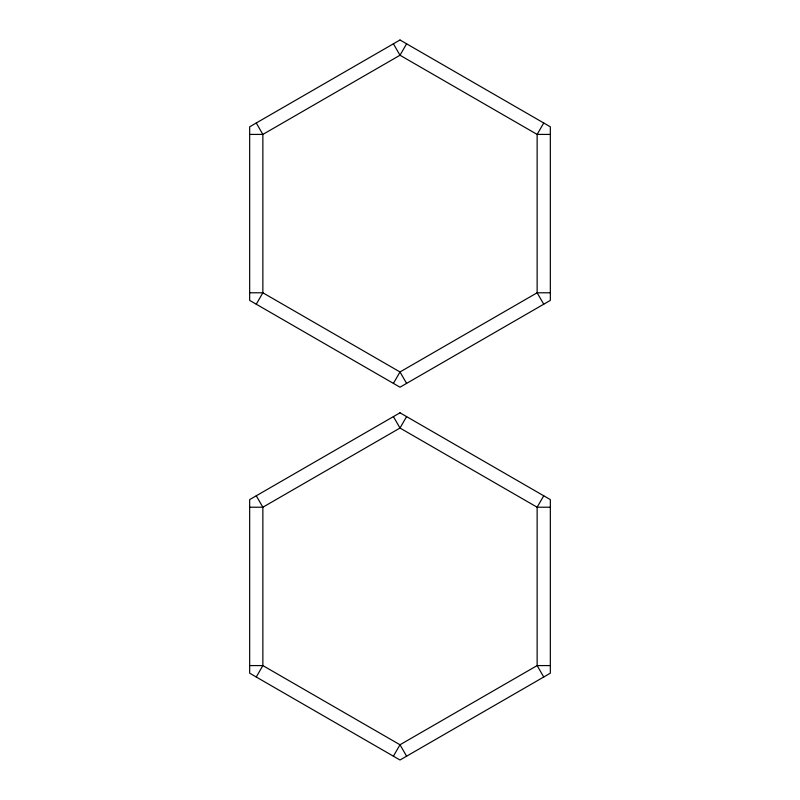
<?xml version="1.0" encoding="UTF-8"?>
<svg xmlns="http://www.w3.org/2000/svg" width="800" height="800" viewBox="0 0 800 800"><rect width="100%" height="100%" fill="white"/><g stroke="black" fill="none" stroke-linecap="round" stroke-linejoin="round"><path stroke-width="1.2" d="M256.26 304.21L262.86 292.78L262.86 134.42L256.26 122.99M406.6 43.81L400 55.24L262.86 134.42L249.66 134.42M393.4 383.39L400 371.96L537.14 292.78L550.34 292.78M543.74 122.99L537.14 134.42L537.14 292.78L543.74 304.21M256.26 677.01L262.86 665.58L262.86 507.22L256.26 495.79M406.6 416.61L400 428.04L262.86 507.22L249.66 507.22M393.4 756.19L400 744.76L537.14 665.58L550.34 665.58M543.74 495.79L537.14 507.22L537.14 665.58L543.74 677.01M550.34 134.42L537.14 134.42L400 55.24L393.4 43.81M249.66 292.78L262.86 292.78L400 371.96L406.6 383.39M550.34 507.22L537.14 507.22L400 428.04L393.4 416.61M249.66 665.58L262.86 665.58L400 744.76L406.6 756.19M400 40L249.66 126.8L249.66 300.4L400 387.2L550.34 300.4L550.34 126.8L400 40M400 412.8L249.66 499.6L249.66 673.2L400 760L550.34 673.2L550.34 499.6L400 412.8"/></g></svg>
